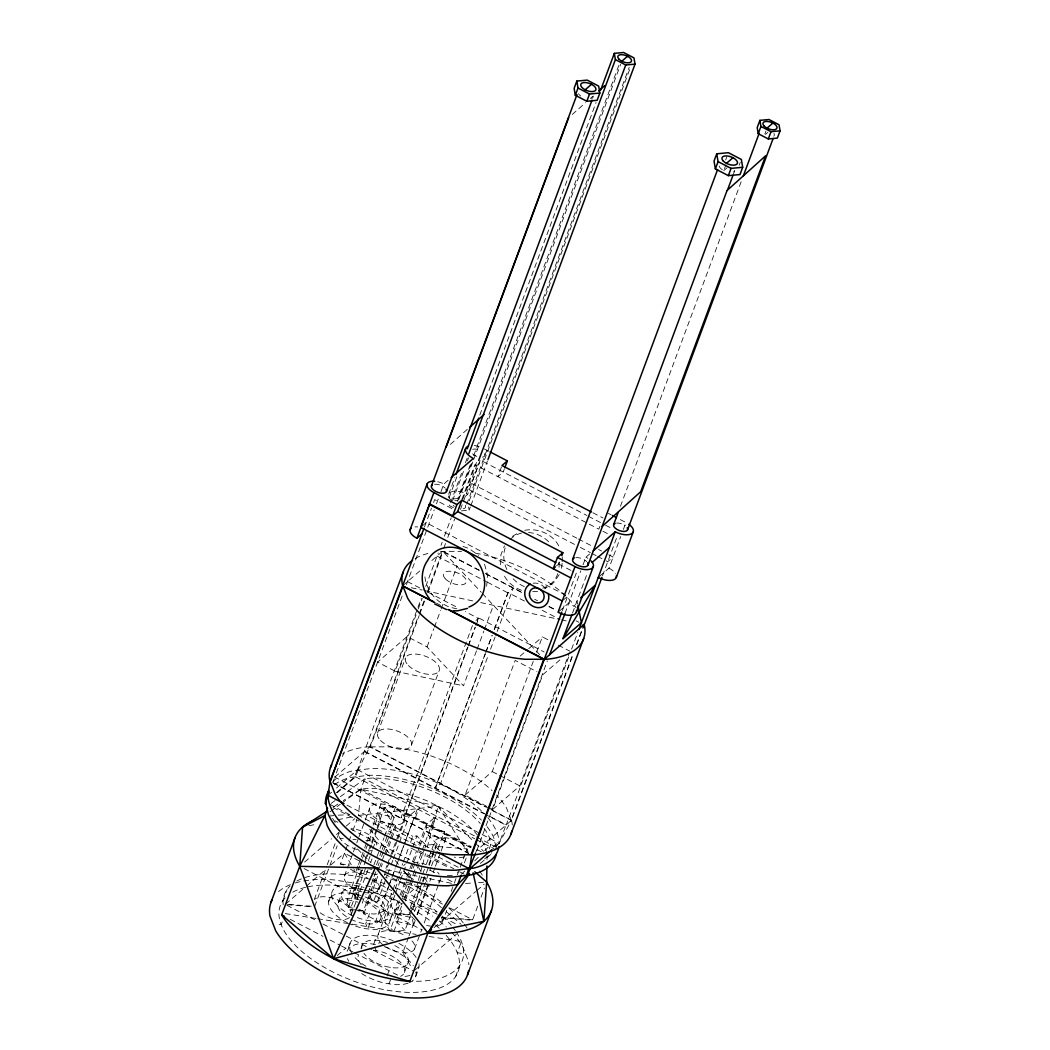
<?xml version="1.0" encoding="UTF-8"?>
<svg xmlns="http://www.w3.org/2000/svg" width="1050" height="1050" viewBox="0 0 1050 1050"><rect width="100%" height="100%" fill="white"/><g stroke="black" fill="none" stroke-linecap="round" stroke-linejoin="round"><path stroke-width="0.75" stroke-dasharray="5 3.75" d="M486.99 859.582L487.029 856.367M500.614 564.756L500.916 554.768L504.473 545.842M562.183 561.724L562.301 556.828M562.144 563.351L561.186 569.494M486.662 586.228L487.528 574.731L484.417 563.889M416.102 845.381L358.509 815.443L360.872 789.18L364.704 778.851L370.913 778.103A84.893 40.386 20.4 0 1 480.231 823.462M417.966 882.026L416.706 886.764L404.526 897.304M418.386 880.451L420.486 872.55M420.906 870.975L422.166 866.237M422.586 864.662L425.539 853.611M427.219 847.297L438.152 806.269L360.872 789.18L343.245 800.638M282.896 900.664L287.044 889.534M424.502 526.89L431.445 508.239M433.584 502.477L434.661 499.59L453.364 509.316M333.126 781.659L334.254 778.614M470.649 847.691L334.819 777.092L402.452 595.258M406.402 584.627L434.201 509.867M436.472 503.777L438.729 497.7M441 491.61L443.822 483.998L448.744 479.745M282.201 921.926L281.164 924.709L275.612 923.829M448.639 494.288L454.86 477.54M449.019 497.858L456.999 476.398M479.798 415.091L596.085 102.414M450.66 502.569L462.053 471.923M465.478 462.722L467.184 458.128M452.576 500.732L463.982 470.085M467.408 460.884L468.536 457.826M470.282 464.796L457.734 498.514L453.088 498.96M473.694 455.608L619.054 64.759M357.053 770.201L354.533 776.974L336.407 792.684M336.512 787.999L357.551 769.768L421.221 598.566M425.749 586.412L438.178 552.982M441.013 545.344L442.155 542.286M444.426 536.183L451.238 517.847M457.485 501.06L471.634 463.011M337.168 792.816L355.609 776.842L358.129 770.07M458.784 499.59L473.038 461.278M473.602 459.742L620.668 64.299M476.49 650.882L463.496 685.808L427.048 646.905L407.098 636.536L377.593 662.091L395.128 671.199L416.023 614.998M418.281 608.921L422.244 598.29M357.919 770.096L369.758 746.852L418.609 615.497M419.173 613.961L424.279 600.219M427.691 591.058L442.457 551.342L478.984 570.321M445.528 543.506L442.693 551.145L429.66 562.433M447.799 537.39L454.624 519.067M489.431 808.723L370.374 746.852L419.212 615.497M419.79 613.961L424.896 600.219M427.744 592.581L443.074 551.342M462.814 499.223L476.49 462.433M314.265 899.601L326.681 866.237M327.246 864.728L336.827 838.95M337.391 837.428L339.084 832.873A19.95 9.489 20.4 0 0 358.352 849.896M460.438 509.486L462.722 503.357M463.286 501.821L478.104 461.974M377.619 732.913L405.471 657.996M574.521 544.399L466.148 488.079L471.502 483.433L480.204 460.044L586.898 515.497M599.878 526.352L598.841 529.134L474.849 464.691L462.013 499.209L467.657 494.314L479.548 462.354M314.632 906.504L337.181 845.854M466.738 504.21L629.186 67.384M469.232 500.837L630.551 67.082M461.423 510.877L469.153 510.156L470.295 507.084M470.873 505.549L487.397 461.108M343.56 864.924L340.449 863.992L344.466 853.191L360.308 861.42M345.594 850.172L348.39 842.612M348.954 841.103L350.648 836.574M352.892 830.537L356.816 819.971M328.624 901.688L331.616 893.616A32.288 15.356 20.4 0 1 356.029 885.544L364.022 887.473M427.048 646.905L433.834 628.674M434.398 627.152L440.606 610.457M441.171 608.934L456.986 566.409M344.374 876.146L352.839 853.401M353.404 851.878L356.212 844.305M356.777 842.783L358.47 838.228M359.034 836.719L364.678 821.559M365.242 820.037L369.744 807.909M338.389 902.462L342.116 892.461M501.493 466.909L497.871 476.648L503.226 472.014L504.262 469.232M357.919 866.066L355.661 872.143L354.06 869.426M358.483 864.557L360.741 858.493M361.292 856.971L364.114 849.397M364.678 847.875L366.371 843.321M366.936 841.811L372.579 826.652M373.144 825.129L381.032 803.906L393.356 824.749L383.762 850.526M352.931 908.184L348.39 907.147L347.117 899.666L359.651 865.948M360.216 864.426L361.935 859.819M362.499 858.283L365.348 850.631M365.925 849.096L379.024 813.855L394.157 817.32L387.883 834.186M357.971 898.787L352.629 893.353L361.751 868.836M365.177 859.648L368.025 851.983M368.589 850.447L376.569 828.988M377.147 827.466L384.549 807.542L395.666 806.505L405.274 816.283L409.342 815.903L417.375 808.946L404.263 844.187M348.39 907.147L363.615 866.211M364.179 864.688L371.503 844.974M372.067 843.465L377.029 830.117M377.58 828.66L380.297 821.336L379.024 813.855M357.144 885.819L354.139 893.878L356.186 899.168L359.914 889.166M320.145 912.791A19.95 9.489 20.4 0 0 343.245 919.695A19.95 9.489 20.4 0 0 350.057 909.983L365.466 868.56M368.288 860.987L369.981 856.433M370.545 854.923L372.238 850.369M372.803 848.859L375.611 841.273L373.301 838.32A19.95 9.489 20.4 0 0 351.199 828.581M411.403 745.342L439.254 670.425M350.976 915.39L368.025 869.571M370.86 861.932L371.989 858.887M373.905 865.016L384.051 837.729M384.615 836.207L395.666 806.505M362.237 903.144L364.521 897.015M376.491 864.832L379.339 857.168M379.903 855.632L381.623 851.038M382.187 849.503L387.319 835.708M375.874 871.763L367.973 892.986L373.354 902.094L377.423 901.714L385.455 894.758L388.303 887.106M378.131 865.699L379.247 862.667M381.504 856.59L383.197 852.049M350.07 943.333L347.077 951.392A36.54 17.378 20.4 0 1 369.259 943.53L378.105 944.934M410.602 915.311L404.972 930.444L393.855 931.494L384.799 922.254L380.73 922.635L363.799 913.841L363.339 911.111L377.199 873.849M379.47 867.707L384.038 855.448M384.602 853.926L389.734 840.131M390.298 838.596L395.43 824.801L380.297 821.336M363.799 913.841L377.882 875.989M381.255 866.906L382.384 863.874M385.757 854.792L395.902 827.544L395.43 824.801M472.461 625.551L400.89 818.003L406.087 813.487L468.011 647.01M405.628 813.894L467.539 647.417M468.116 645.881L474.928 627.559M477.199 621.442L478.341 618.398L465.373 611.651M468.576 645.474L475.387 627.152M475.965 625.629L478.8 617.991L544.123 651.945M381.911 879.112L373.354 902.094L365.886 894.495M385.901 868.389L387.03 865.318M387.608 863.783L405.274 816.283M369.442 913.723L365.728 923.724L367.736 928.909L370.729 920.837M379.26 888.983L382.082 881.396M384.339 875.332L391.663 855.619M392.227 854.109L397.307 840.459M397.871 838.95L404.631 820.746M377.423 901.714L387.109 875.661M387.686 874.138L390.534 866.473M391.099 864.938L392.818 860.344M393.383 858.808L409.342 815.903M360.977 948.399L362.04 945.538M388.881 885.57L395.141 868.717M395.719 867.182L397.989 861.053M398.567 859.517L403.699 845.722M375.152 922.74L388.723 886.253M389.288 884.73L392.109 877.131M392.674 875.608L394.944 869.531M397.202 863.441L403.988 845.197M404.552 843.675L413.608 819.341M477.054 649.359L483.827 631.142M484.391 629.619L493.434 605.312M415.498 817.569L419.331 807.253M380.192 919.853L383.919 909.851M380.73 922.635L402.688 863.599M403.252 862.076L408.319 848.453M410.576 842.402L412.821 836.338L416.889 835.957L425.959 845.184L437.076 844.147L434.818 850.198M373.682 944.226L376.674 936.167M378.144 934.631L394.616 890.347M395.181 888.812L399.722 876.606M400.286 875.07L401.428 872.025M394.931 895.007L384.799 922.254L389.891 930.878L400.116 903.394M395.496 893.497L399.998 881.383M400.562 879.874L406.192 864.728M406.757 863.218L416.889 835.957M485.126 653.94L435.133 788.34L440.554 783.641L488.276 655.344M485.691 652.404L491.938 635.604M494.209 629.501L507.846 592.843L513.266 588.144L495.652 635.486M435.435 788.091L485.415 653.678M485.979 652.155L492.24 635.342M494.511 629.239L508.134 592.581L525.446 601.571M378.853 943.582L379.916 940.721M490.547 649.241L495.088 637.022M389.97 920.627L392.976 912.555M409.211 912.03A17.614 8.374 20.4 0 0 410.196 914.55L394.826 913.251L394.354 910.521L399.486 896.726M400.05 895.191L406.324 878.338M406.888 876.803L412.02 863.008M412.584 861.472L416.574 850.749M418.858 844.62L426.274 824.696L434.306 817.74L404.092 898.957M401.546 906.084L395.916 921.217L413.503 925.26L412.23 917.779L394.642 913.736L399.381 900.992M401.664 894.862L407.361 879.546M407.925 878.01L410.773 870.345M411.351 868.809L419.331 847.363M419.895 845.828L426.733 827.439L426.274 824.696M402.386 897.278L409.198 878.955M409.762 877.433L410.904 874.374M413.175 868.271L414.881 863.691M432.429 826.363L436.262 816.047M393.855 931.494L402.951 907.056M405.221 900.953L424.318 849.581M424.869 848.124L425.959 845.184M410.511 906.754L425.736 865.817M426.3 864.294L431.366 850.644M431.931 849.135L434.752 841.549M387.043 975.883L390.233 967.312M415.026 920.141L410.012 915.036L422.034 882.709M422.599 881.186L425.421 873.613M428.794 864.504L435.566 846.313A17.614 8.374 20.4 0 1 447.549 838.018A17.614 8.374 20.4 0 1 467.959 851.471M412.86 909.247L422.428 883.509M422.992 882L425.814 874.427M426.366 872.918L428.623 866.854M429.188 865.344L434.254 851.721M414.501 911.676L430.973 867.392M431.537 865.856L436.642 852.114M437.784 849.056L444.321 831.482L426.733 827.439M390.534 979.768L389.038 983.811L387.529 979.913M408.476 937.453L402.793 952.717L412.138 968.533M409.041 935.918L414.711 920.653M416.994 914.55L428.348 884.008L424.318 877.17M413.503 925.26L415.196 920.719M417.441 914.655L429.266 882.866M429.831 881.357L430.959 878.325M433.217 872.274L434.897 867.72M435.461 866.211L440.527 852.587M441.092 851.078L445.594 838.963L444.321 831.482M486.872 806.413L465.098 795.099L515.183 660.398L536.97 671.724M404.394 972.497L408.109 962.496M414.54 948.964L420.223 933.699M420.788 932.177L421.916 929.119M424.187 923.003L438.388 884.835M438.952 883.299L440.094 880.254M556.487 565.924L558.666 564.047L559.716 561.225M415.642 976.644L418.648 968.572M465.098 795.099L492.253 771.566L533.242 661.369M536.655 652.181L542.351 636.878L549.609 640.658M451.198 891.411L456.842 876.251M457.406 874.729L459.664 868.665M460.228 867.156L466.988 848.951L435.566 846.313L439.648 850.644M725.681 159.968L726.758 157.067M442.247 922.438L446.788 910.219M464.389 862.877L466.673 856.774M719.237 166.018A8.216 3.911 20.4 0 0 723.765 170.625L725.918 164.824M562.354 610.601L576.266 573.195L572.197 571.082M475.296 853.729L476.438 850.697L511.363 820.444L572.709 655.489M476.897 850.29L547.339 660.896M564.939 613.541L580.808 570.885M583.065 564.808L585.9 557.196L589.562 554.019M488.329 807.174L492.686 809.432L542.771 674.743L561.304 658.704M733.582 173.709L734.724 170.638A8.216 3.911 20.4 0 1 731.548 172.41M572.512 613.082L587.619 572.434M739.2 165.257L740.276 162.356M489.248 848.859L490.888 844.436L489.208 837.073A84.893 40.386 20.4 0 0 484.129 828.358M620.471 506.284L742.035 179.406M495.456 849.529L497.976 842.756L491.925 847.993M492.686 809.432L519.855 785.912L569.376 652.746M495.534 846.51L499.157 843.373L505.942 825.142L485.704 814.629M568.719 656.867L506.231 824.88L486.006 814.367M571.554 649.241L577.802 632.441M477.684 906.216L472.461 920.286L441.433 917.674A17.614 8.374 20.4 0 1 435.422 926.231M481.058 897.146L484.431 888.09M764.859 133.967L765.949 131.066M490.875 809.484L511.206 820.05L572.552 655.095M576.529 644.398L581.634 630.656M576.686 644.792L582.369 629.528M602.477 575.859L616.455 538.283M455.516 976.763L459.664 965.633M599.327 576.516L608.974 568.168L620.721 536.563M623.359 529.476L625.944 522.519L617.82 518.293M482.121 834.514L499.157 843.373L511.363 820.444L491.124 809.931M559.204 574.626L553.77 582.606L544.596 588.801M464.743 871.041L461.554 874.296L457.223 872.038M474.718 860.895L480.257 855.264M484.693 850.749L490.888 844.436M572.289 114.45L585.533 102.716M590.349 98.438L592.751 96.311M450.411 444.36L467.25 429.411M723.765 170.625L727.02 167.803M765.503 134.4L767.865 132.352M422.113 526.102L426.077 522.664L567.683 596.256L563.338 600.023M402.793 585.69L421.05 569.874M475.965 620.445L478.8 617.991M334.819 777.092L369.758 746.852L485.349 806.925M328.046 795.322L331.669 792.186M559.138 611.31L568.916 602.844A13.689 6.51 20.4 0 1 574.114 606.559M520.117 656.132L527.533 649.714M528.767 648.637L542.351 636.878M304.631 862.089L331.564 838.766M336.473 834.527L338.914 832.401M346.264 826.048L354.834 818.619M285.705 904.076L305.287 887.106M306.508 886.056L326.104 869.085M330.999 864.846L344.466 853.191L353.259 868.074M337.247 955.566L345.765 948.189M394.354 910.521L402.386 903.564M484.575 858.953L491.833 852.666M480.349 863.454L492.437 852.981M434.031 927.649L475.65 891.594M476.884 890.531L484.221 884.179M414.921 970.108L456.54 934.067M512.413 536.379L518.319 532.783M331.196 803.408L335.108 800.533M340.331 796.714L364.704 778.851L475.072 836.22M330.002 811.794L340.292 804.261M341.578 803.316L360.872 789.18L367.067 788.432A84.893 40.386 20.4 0 1 428.413 801.413L447.877 811.112A84.893 40.386 20.4 0 1 477.356 834.921M333.756 806.807L341.893 801.517M308.963 825.759L316.956 824.092M337.733 819.761L353.706 816.441M358.509 815.443L438.152 806.269L474.246 842.061M352.629 893.353L360.57 892.618M524.672 530.316C538.991 527.533 554.872 535.014 560.162 548.966M532.626 591.727L538.243 591.268M429.726 885.885L416.706 886.764L385.573 877.472M465.517 883.483L472.027 883.037M478.538 882.604L486.675 882.053M440.436 551.342L461.567 551.368M369.758 746.852L367.736 746.852A96.18 45.741 20.4 0 0 342.497 754.031M370.374 746.852L388.854 746.878A96.18 45.741 20.4 0 1 492.056 790.597M413.044 862.076L421.037 863.074A19.569 9.306 20.4 0 1 425.88 864.636M340.003 838.281L343.245 838.543M352.958 839.37L356.186 839.633M365.899 840.459L375.611 841.273A19.95 9.489 20.4 0 1 376.543 846.668M288.921 904.352L313.018 906.373M356.147 909.996L350.241 909.51L347.917 906.557A19.95 9.489 20.4 0 0 315.171 899.036M357.617 910.127L363.51 910.626L358.982 909.576M441.617 917.188L472.631 919.8L449.597 907.83M287.123 904.693L312.834 906.859M350.057 909.983L353.01 910.232M358.916 910.731L363.339 911.111M394.642 913.736L410.012 915.036M363.746 892.316L367.973 892.986A18.585 8.846 20.4 0 0 373.104 878.561M285.298 913.579L315.998 918.461M317.612 918.711L416.167 934.395M429.083 936.456L461.396 941.587L457.262 952.717L465.57 954.043M373.223 950.25L379.168 951.195A24.544 11.681 20.4 0 1 401.52 963.441A24.544 11.681 20.4 0 1 400.575 976.356M362.88 889.77L357.289 888.628A22.693 10.789 20.4 0 0 341.578 893.76A22.693 10.789 20.4 0 0 352.327 908.027M359.166 899.771L353.574 898.629A22.693 10.789 20.4 0 0 337.864 903.761A22.693 10.789 20.4 0 0 348.613 918.028M386.584 869.741L451.395 883.299M411.272 587.751L421.995 590.048M425.066 590.704L474.351 601.243M480.716 602.595L560.044 619.553L539.857 609.066M561.592 619.894L566.239 620.878M395.128 671.199L463.496 685.808M456.894 608.816L449.033 607.031L441.577 603.291A32.865 27.983 49.1 0 1 424.909 576.857M445.594 838.963L428.006 834.921L437.076 844.147M347.117 899.666L357.696 902.094M361.029 895.532L353.023 893.616A32.288 15.356 20.4 0 0 328.676 901.281A32.288 15.356 20.4 0 0 348.18 923.094M462.945 546.381L469.284 548.717L478.603 555.345M357.564 869.098L370.02 872.826M371.569 873.285L377.79 875.149M521.469 590.284C513.634 587.436 506.704 581.634 503.383 573.878M484.339 448.914L488.657 451.159M608.344 513.358L611.048 514.776M592.883 512.754L602.989 518.004M588.328 516.246L601.322 522.992M605.561 525.197L612.334 528.714M602.91 531.247L608.331 534.056M471.502 483.433L576.988 538.256M578.432 539.004L592.883 546.525M598.658 549.518L601.545 551.027M608.777 554.781L613.108 557.038L607.753 561.671L603.422 559.414M580.296 547.404L590.415 552.654M591.859 553.416L596.19 555.66M597.634 556.408L601.978 558.666M453.403 507.662L449.518 505.641L448.98 502.517M558.666 564.047L570.846 570.373M479.377 570.216L442.693 551.145L481.281 592.344M485.179 573.234L522.926 592.843M549.071 606.428L556.329 610.207M486.124 574.035L521.837 592.594M534.686 599.274L537.548 600.758M548.979 606.703L556.119 610.418M576.109 620.812L578.97 622.296M437.036 556.041L486.045 581.516M487.502 582.264L507.846 592.843M558.324 645.186L569.94 651.223M407.531 581.595L423.714 590.008M427.941 592.2L458.181 607.911M436.459 603.186L440.751 605.417M492.253 771.566L498.067 774.585M499.524 775.346L519.855 785.912M364.626 751.288L484.562 813.619M364.337 751.551L484.26 813.881M357.551 769.768L480.677 833.766M476.516 836.968L494.668 846.405M355.609 776.842L474.692 838.74M476.136 839.488L494.183 848.872M360.872 789.18L471.24 846.536M476.989 849.529L481.294 851.773M406.087 813.487L471.122 847.284M332.981 782.696L468.799 853.296M333.152 783.103L468.182 853.283M395.902 827.544L412.821 836.338M346.946 805.153L434.175 850.487M430.513 852.862L459.309 867.838M329.884 804.366L351.514 815.601M377.462 829.093L386.111 833.582M419.278 850.828L453.876 868.809M459.637 871.802L466.554 875.398M333.021 807.489L359.021 821.008M411.009 848.019L448.56 867.536M334.963 820.811L337.851 822.321M350.844 829.08L414.383 862.103M430.277 870.358L437.496 874.112M447.602 879.362L454.821 883.116M384.786 874.138L442.391 904.076M350.411 869.177L367.5 878.062M373.196 881.016L391.716 890.636M401.678 895.821L437.286 914.327M442.982 917.28L457.223 924.683M385.455 894.758L400.969 902.829M304.054 868.573L422.152 929.946M286.965 905.31L317.205 921.021M322.967 924.013L371.923 949.462M373.367 950.211L413.687 971.171M290.22 919.328L322.98 936.351M330.107 940.052L340.069 945.223M341.499 945.971L352.892 951.891M354.309 952.626L399.879 976.316M441.42 907.646L414.658 884.258M446.368 911.82L461.199 924.341M475.401 843.216L483.551 851.301M384.549 807.542L394.157 817.32M395.916 921.217L404.972 930.444M357.499 848.991L371.017 862.811M482.383 593.526L540.304 655.357M369.731 829.198L389.13 852.981M395.259 860.488L399.341 865.489M404.447 871.749L409.553 877.997M438.152 806.269L468.142 853.112M479.614 871.028L482.265 875.162M418.674 867.615L421.089 871.71M511.206 820.05L506.546 808.041A96.18 45.741 20.4 0 0 496.506 795.008M511.363 820.444L511.875 821.756A96.18 45.741 20.4 0 1 512.229 824.985M374.692 946.824L376.202 950.722M495.928 847.061L493.802 837.716A89.88 42.748 20.4 0 0 485.323 824.513M486.714 853.296L485.363 847.403A84.893 40.386 20.4 0 0 480.283 838.688M576.988 601.033L577.618 604.131M468.628 507.032L469.153 510.156M585.9 557.196A13.689 6.51 20.4 0 1 587.882 558.337M474.259 445.567A14.254 6.772 20.4 0 1 481.254 447.169M437.745 481.766A12.521 5.959 20.4 0 1 443.822 483.998M616.508 523.084A7.429 3.531 20.4 0 1 625.117 525.656M484.457 453.692A7.245 3.439 20.4 0 1 481.989 457.209M476.844 456.396A7.245 3.439 20.4 0 1 471.148 451.579M472.697 449.361A7.245 3.439 20.4 0 1 479.154 449.899M434.542 484.221A8.019 3.819 20.4 0 1 445.187 488.132M575.82 557.589A8.216 3.911 20.4 0 1 586.727 561.606M533.111 583.196A13.112 11.156 49.1 0 1 546.893 590.428M414.986 526.929A12.521 5.959 20.4 0 1 417.729 526.929M608.974 568.168A13.506 6.418 20.4 0 1 615.654 573.812M450.949 500.233A14.254 6.772 20.4 0 1 451.566 491.754A14.254 6.772 20.4 0 1 467.657 494.314M557.773 573.654A30.135 25.646 49.1 0 1 542.732 588.131M524.331 586.635A30.135 25.646 49.1 0 1 511.928 577.421M506.835 569.52A30.135 25.646 49.1 0 1 505.142 547.929M509.946 539.753A30.135 25.646 49.1 0 1 521.522 533.111M528.531 532.534A30.135 25.646 49.1 0 1 548.835 541.866M558.967 562.288A30.135 25.646 49.1 0 1 558.967 568.142M415.196 558.521A96.18 45.741 20.4 0 1 428.781 553.245M475.401 553.166A96.18 45.741 20.4 0 1 576.161 607.819M593.237 96.075A8.019 3.819 20.4 0 1 591.518 98.516M580.768 96.049A8.019 3.819 20.4 0 1 578.484 93.726M773.903 133.416A7.429 3.531 20.4 0 1 773.706 136.211M332.666 782.197A89.88 42.748 20.4 0 1 353.312 770.661L371.07 768.508A89.88 42.748 20.4 0 1 483.866 813.317M487.843 817.74A89.88 42.748 20.4 0 1 499.157 843.373M465.268 505.312A7.245 3.439 20.4 0 1 461.199 508.83M454.414 506.336A7.245 3.439 20.4 0 1 453.18 505.299M454.821 500.706A7.245 3.439 20.4 0 1 458.154 500.994M340.449 863.992A104.751 49.822 20.4 0 1 349.755 865.043M368.852 868.757A104.751 49.822 20.4 0 1 371.923 869.531M406.717 881.908A104.751 49.822 20.4 0 1 443.927 904.037M448.809 908.027A104.751 49.822 20.4 0 1 463.286 922.871M464.284 924.171A104.751 49.822 20.4 0 1 467.027 928.056M278.578 891.608A104.751 49.822 20.4 0 1 290.798 884.507M295.247 882.971A104.751 49.822 20.4 0 1 334.504 879.966L359.874 883.995A104.751 49.822 20.4 0 1 364.442 885.097M365.977 885.504A104.751 49.822 20.4 0 1 393.383 894.679M402.242 898.551A104.751 49.822 20.4 0 1 432.81 916.151M439.241 920.994A104.751 49.822 20.4 0 1 446.303 927.032M451.736 932.374A104.751 49.822 20.4 0 1 462.683 946.575L468.471 961.511A104.751 49.822 20.4 0 1 468.851 964.648M330.317 816.021A104.751 49.822 20.4 0 1 333.756 815.587M338.349 815.181A104.751 49.822 20.4 0 1 348.941 814.944M334.491 784.744A89.88 42.748 20.4 0 1 350.792 777.433L368.55 775.281A89.88 42.748 20.4 0 1 481.346 820.089M452.314 875.411A87.137 41.449 20.4 0 1 444.885 875.319M335.199 822.531A87.137 41.449 20.4 0 1 330.894 814.879M369.337 889.35A32.288 15.356 20.4 0 1 392.805 909.707A32.288 15.356 20.4 0 1 376.136 921.349L368.563 920.627A32.288 15.356 20.4 0 1 355.254 916.834M352.682 915.731A32.288 15.356 20.4 0 1 331.616 893.616M409.946 975.45A36.54 17.378 20.4 0 1 404.486 976.461M365.859 966.249A36.54 17.378 20.4 0 1 353.194 955.369M351.75 953.203A36.54 17.378 20.4 0 1 372.251 935.458L381.098 936.862A36.54 17.378 20.4 0 1 393.133 940.734M398.856 943.399A36.54 17.378 20.4 0 1 416.286 957.626M418.976 963.9A36.54 17.378 20.4 0 1 415.971 972.379M456.251 931.901A94.894 45.137 20.4 0 1 412.571 981.238M283.146 904.772A94.894 45.137 20.4 0 1 290.049 886.003M296.861 881.029A94.894 45.137 20.4 0 1 370.427 879.375M372.002 879.795A94.894 45.137 20.4 0 1 385.521 883.995M395.706 887.88A94.894 45.137 20.4 0 1 437.22 911.886M442.142 916.059A94.894 45.137 20.4 0 1 451.29 925.378M453.193 927.701A94.894 45.137 20.4 0 1 455.28 930.497M446.132 935.327A94.894 45.137 20.4 0 1 376.189 987.932A94.894 45.137 20.4 0 1 285.915 897.146M292.727 892.159A94.894 45.137 20.4 0 1 306.062 887.197M307.768 886.817A94.894 45.137 20.4 0 1 363.129 889.704M364.704 890.098A94.894 45.137 20.4 0 1 401.743 903.564M410.419 908.014A94.894 45.137 20.4 0 1 431.878 922.058M435.409 924.932A94.894 45.137 20.4 0 1 439.267 928.331M368.471 891.699A22.693 10.789 20.4 0 1 384.418 905.572A22.693 10.789 20.4 0 1 373.931 913.986L368.734 913.684A22.693 10.789 20.4 0 1 357.551 910.599M364.757 901.701A22.693 10.789 20.4 0 1 380.691 915.574A22.693 10.789 20.4 0 1 370.217 923.987L365.019 923.685A22.693 10.789 20.4 0 1 349.86 918.724M394.813 945.578A24.544 11.681 20.4 0 1 408.424 960.986A24.544 11.681 20.4 0 1 393.212 967.785L387.266 966.84A24.544 11.681 20.4 0 1 363.956 953.374M361.817 948.675A24.544 11.681 20.4 0 1 376.95 940.249L382.896 941.194A24.544 11.681 20.4 0 1 387.476 942.48M361.2 964.596A24.544 11.681 20.4 0 1 358.326 955.539M365.019 896.897A32.288 15.356 20.4 0 1 389.721 917.398A32.288 15.356 20.4 0 1 373.131 929.421L365.571 928.699A32.288 15.356 20.4 0 1 349.689 923.79M415.984 971.972A36.54 17.378 20.4 0 1 409.526 982.577M408.148 983.141A36.54 17.378 20.4 0 1 393.461 984.506L384.615 983.102A36.54 17.378 20.4 0 1 360.36 972.707M348.758 961.275A36.54 17.378 20.4 0 1 347.458 958.624M384.169 946.601A36.54 17.378 20.4 0 1 413.28 965.685M371.333 850.553A19.95 9.489 20.4 0 1 368.799 850.972M412.02 940.905A19.569 9.306 20.4 0 1 406.389 952.836L401.992 952.691A19.569 9.306 20.4 0 1 385.035 946.418M383.788 945.525A19.569 9.306 20.4 0 1 386.295 930.759L395.483 931.783A19.569 9.306 20.4 0 1 404.906 935.497M440.501 877.826A19.569 9.306 20.4 0 1 435.658 883.509M413.333 879.375A19.569 9.306 20.4 0 1 404.145 871.093M403.699 865.909A19.569 9.306 20.4 0 1 405.352 863.966M437.587 872.183A19.569 9.306 20.4 0 1 439.084 874.112M410.668 907.948A17.614 8.374 20.4 0 1 436.59 912.069M464.192 856.853A17.614 8.374 20.4 0 1 454.296 857.128M431.55 926.231A17.614 8.374 20.4 0 1 424.371 924.748M361.935 891.883A18.585 8.846 20.4 0 1 344.518 875.779A18.585 8.846 20.4 0 1 369.193 876.172M393.356 824.749L388.854 824.04A18.585 8.846 20.4 0 1 370.532 806.558A18.585 8.846 20.4 0 1 399.617 811.191A18.585 8.846 20.4 0 1 393.356 824.749M445.462 578.944A12.114 5.762 20.4 0 0 465.334 583.511A12.114 5.762 20.4 0 0 453.784 571.738A12.114 5.762 20.4 0 0 445.462 578.944M408.398 665.516A17.994 8.557 20.4 0 0 437.942 672.302A17.994 8.557 20.4 0 0 420.761 654.806A17.994 8.557 20.4 0 0 408.398 665.516M380.533 740.434A17.994 8.557 20.4 0 0 410.077 747.219A17.994 8.557 20.4 0 0 392.91 729.724A17.994 8.557 20.4 0 0 380.533 740.434"/><path stroke-width="1.5" d="M486.898 866.001L486.675 882.053L483.84 921.296L427.914 932.938L333.598 958.729L281.676 914.878L299.736 866.329A104.751 49.822 20.4 0 1 314.79 819.984M326.97 811.217L302.571 827.085L299.736 866.329L333.598 958.729L409.854 981.501L427.914 932.938L457.708 884.612L461.002 875.766M423.977 528.308L330.094 781.2L328.046 795.322L344.033 803.631M437.089 851.996L469.652 868.928L471.699 854.792L561.789 612.137M270.913 902.528L294.906 838.005M410.13 529.633L427.114 483.971M576.831 81.086L574.127 88.344L575.308 95.287L586.819 101.272L597.148 100.301L599.852 93.043L598.671 86.1L587.16 80.115L576.831 81.086L578.012 88.029L575.308 95.287M431.432 485.953L576.975 94.618M446.158 447.09L568.68 117.653M330.461 767.603L403.174 572.092M562.249 600.967L420.643 527.363L429.686 503.895L452.721 515.865L457.682 511.56L461.882 500.273L562.866 552.746L561.816 555.568M411.049 528.321A12.521 5.959 20.4 0 0 416.916 538.256L433.886 492.608A12.521 5.959 20.4 0 1 426.943 484.746A12.521 5.959 20.4 0 1 434.713 481.281M402.951 586.097L330.238 781.594L334.897 793.603A96.18 45.741 20.4 0 0 452.589 854.766L471.083 854.792L543.782 659.295M329.175 792.291L325.526 802.095L328.374 814.524A89.88 42.748 20.4 0 0 453.613 876.96L471.384 874.808A89.88 42.748 20.4 0 0 496.072 855.015M586.819 101.272L589.523 94.014L599.852 93.043M327.587 808.185L324.857 815.561L299.736 866.329L378.683 868.087M446.499 491.492L592.029 100.157M455.989 474.495L465.609 448.626M467.263 448.809L478.656 418.149M600.639 90.156L614.329 53.366L623.608 52.5L633.964 57.881L635.027 64.129L487.974 459.572M468.891 453.534L615.392 59.627L614.329 53.366M452.721 515.865L456.908 504.564L461.882 500.273M478.682 460.438L625.747 65.008L635.027 64.129M504.774 467.841L507.36 460.884L490.101 451.907M562.866 552.746L557.432 557.458L553.232 568.746L555.398 566.869M716.743 153.799L714.039 161.057L715.378 168.893L728.359 175.639L740.001 174.549L742.691 167.291L741.353 159.456L728.385 152.709L716.743 153.799L718.082 161.634L715.378 168.893M572.631 559.361L717.596 169.562M591.097 560.91A13.689 6.51 20.4 0 1 590.507 569.061A13.689 6.51 20.4 0 1 575.033 566.606L558.062 612.255A13.689 6.51 20.4 0 0 576.463 610.536M469.284 868.599L475.296 853.729M470.151 868.494L467.631 875.267L466.554 875.398L468.969 867.878M549.609 654.78L564.939 613.541M728.359 175.639L731.049 168.381L742.691 167.291M588.053 565.031L602.897 525.131M727.886 189.052L733.018 175.245M577.933 605.679L581.424 622.716L562.997 638.676L571.948 614.591M576.345 612.281L593.316 566.633M759.898 120.369L757.194 127.627L758.231 133.704L768.311 138.954L777.354 138.101L780.058 130.843L779.021 124.753L768.941 119.516L759.898 120.369L760.935 126.446L758.231 133.704M613.62 524.698L618.188 512.413M743.177 176.334L759.15 133.363M578.944 629.383L615.234 531.786A13.506 6.418 20.4 0 0 631.47 533.781A13.506 6.418 20.4 0 0 628.793 524.239M582.934 627.992L584.062 624.947L583.262 624.514L584.299 624.737L601.913 577.382M768.311 138.954L771.015 131.696L780.058 130.843M510.983 834.054L583.682 638.544M627.572 529.83L773.115 138.508M467.512 974.899L491.505 910.376M616.284 577.461L633.255 531.812M333.598 958.729L375.519 867.418L427.914 932.938L431.576 929.762M562.997 638.676L595.416 585.073L580.676 597.844M469.599 873.639L427.914 932.938A104.751 49.822 20.4 0 0 486.675 882.053L474.758 871.749M466.738 875.424L457.708 884.612L448.481 885.728A87.137 41.449 20.4 0 1 385.508 872.406L365.531 862.444A87.137 41.449 20.4 0 1 327.049 825.195L324.857 815.561L302.571 827.085M598.762 90.969L604.787 85.641M469.665 427.284L484.102 414.474M585.152 89.814L591.518 84.302A8.019 3.819 20.4 0 1 595.639 90.274A8.019 3.819 20.4 0 1 587.068 90.654L585.152 89.814A8.019 3.819 20.4 0 1 581.044 83.843A8.019 3.819 20.4 0 1 589.614 83.462L591.518 84.302M621.81 61.241L627.546 56.267M726.456 163.367L732.979 157.723M767.025 128.166L772.918 123.047M451.198 477.619L473.327 458.443A14.254 6.772 20.4 0 1 468.536 446.092M416.916 538.256L421.877 533.951M507.36 460.884L502.005 465.517L591.452 512.006M434.897 602.7L402.57 585.9L433.598 601.702M593.237 550.843L615.234 531.786M592.213 562.341L609.42 547.444M447.956 609.486L544.176 659.492L583.918 624.54L584.574 626.259A96.18 45.741 20.4 0 1 546.42 659.295L525.302 659.269A96.18 45.741 20.4 0 1 407.61 598.093L402.281 584.378A96.18 45.741 20.4 0 1 412.558 560.227M469.652 868.928L491.912 849.647M468.904 607.031C495.797 596.663 485.087 555.949 460.688 549.111A32.865 27.983 49.1 0 0 427.77 560.267C419.738 571.292 420.643 587.842 429.279 598.342M467.486 608.383L457.577 610.824L453.272 610.811M471.699 854.792L473.721 854.805A96.18 45.741 20.4 0 0 511.783 831.167M402.57 585.9L403.607 586.11M446.565 609.591L434.871 604.039M760.935 126.446L771.015 131.696M615.392 59.627L625.747 65.008M578.012 88.029L589.523 94.014M718.082 161.634L731.049 168.381M612.399 515.471L616.468 517.584M433.886 492.608L456.908 504.564M557.432 557.458L575.033 566.606M457.682 511.56L555.778 562.538M429.227 504.302L570.832 577.894M449.321 609.866L544.399 659.295M326.104 802.397L325.526 802.095A89.88 42.748 20.4 0 1 328.519 791.319M325.027 803.329L325.92 803.801M284.524 916.361L281.676 914.878A104.751 49.822 20.4 0 0 409.854 981.501M330.094 781.2L329.582 779.888A96.18 45.741 20.4 0 1 331.656 764.859M473.077 872.812L483.84 921.296M627.231 527.822A7.429 3.531 20.4 0 1 619.421 530.591A7.429 3.531 20.4 0 1 615.156 523.372M446.119 489.326A8.019 3.819 20.4 0 1 438.677 492.647A8.019 3.819 20.4 0 1 432.023 485.113M587.672 562.813A8.216 3.911 20.4 0 1 579.036 565.884A8.216 3.911 20.4 0 1 574.324 557.904M548.231 593.512A13.112 11.156 49.1 0 1 541.433 607.32A13.112 11.156 49.1 0 1 526.129 599.301A13.112 11.156 49.1 0 1 530.263 584.089M616.403 575.741A13.506 6.418 20.4 0 1 598.264 577.434M498.894 846.641A89.88 42.748 20.4 0 1 473.904 868.035L456.133 870.188A89.88 42.748 20.4 0 1 366.502 843.701A89.88 42.748 20.4 0 1 328.611 790.466M468.589 970.686A104.751 49.822 20.4 0 1 403.909 997.461L378.538 993.431A104.751 49.822 20.4 0 1 275.743 930.851L269.942 915.915A104.751 49.822 20.4 0 1 272.042 899.876M727.059 190.509L602.136 526.431L640.723 491.689L765.647 155.768L727.059 190.509M529.528 595.547A8.019 6.825 49.1 0 0 541.551 601.794A8.019 6.825 49.1 0 0 539.227 588.748A8.019 6.825 49.1 0 0 529.528 595.547M619.054 59.272A7.245 3.439 20.4 0 0 630.945 62.003A7.245 3.439 20.4 0 0 624.028 54.968A7.245 3.439 20.4 0 0 619.054 59.272M723.345 161.136A8.216 3.911 20.4 0 0 736.824 164.233A8.216 3.911 20.4 0 0 728.989 156.253A8.216 3.911 20.4 0 0 723.345 161.136M764.203 126.144A7.429 3.531 20.4 0 0 776.409 128.953A7.429 3.531 20.4 0 0 769.309 121.721A7.429 3.531 20.4 0 0 764.203 126.144"/></g></svg>
